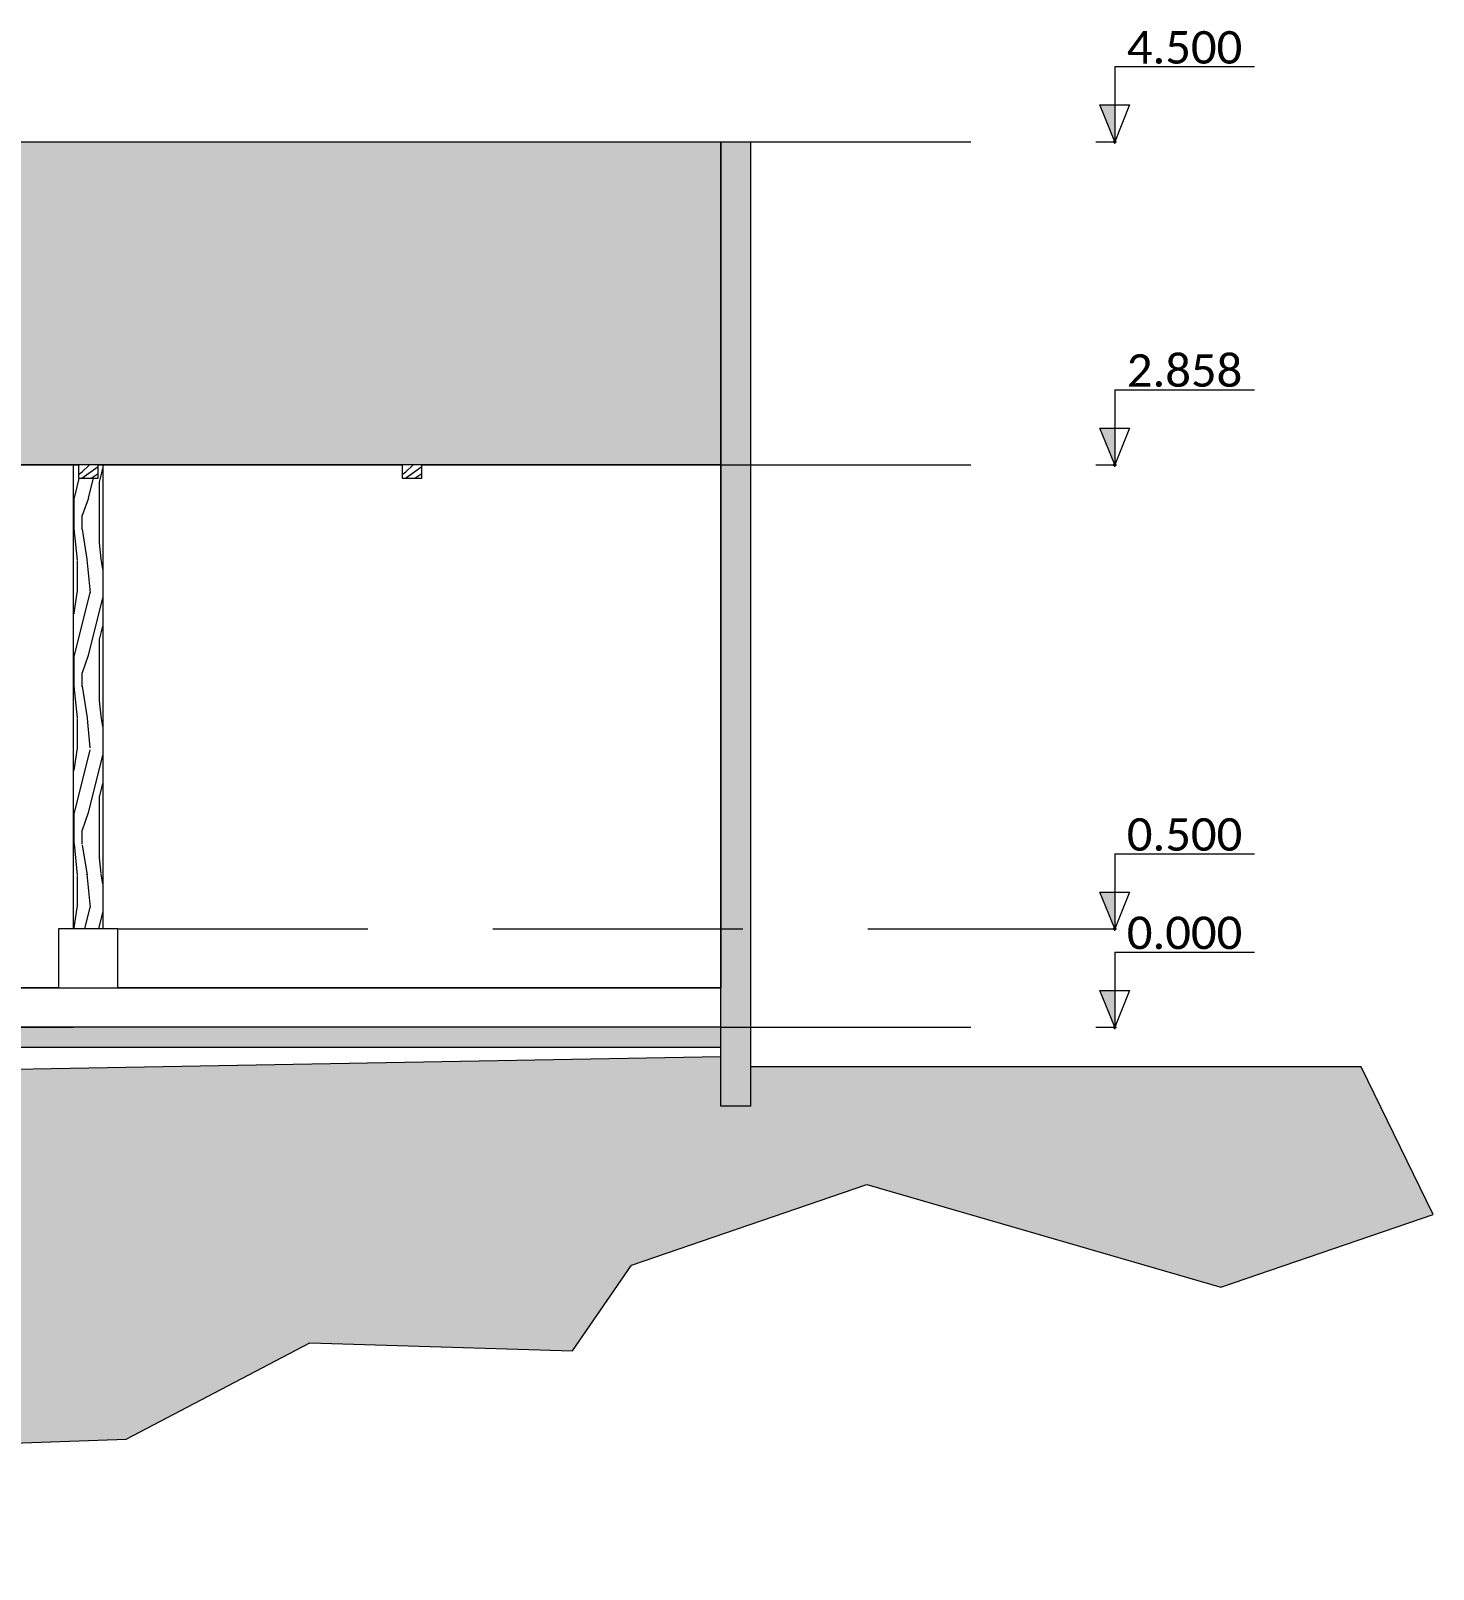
# Model space of a CAD drawing. Header units: metres. Extents: x -197 to 1099, y -24 to 14.
# Drawn here: x 619.02 to 626.14, y -2.75 to 5.06 of the extents above; entities that cross this region are included whole.
import ezdxf
from ezdxf.enums import TextEntityAlignment as Align

# ---------------------------------------------------------------- set-up
doc = ezdxf.new("R2010")
doc.units = ezdxf.units.M
doc.header["$LTSCALE"] = 0.001
doc.header["$PDMODE"] = 34
doc.header["$PDSIZE"] = 0.01
doc.linetypes.add('HIDDENX2', pattern=[19.05, 12.7, -6.35])
doc.layers.get('0').update_dxf_attribs({"lineweight": 13, "true_color": 0x000000})
for name, color, linetype, lineweight, true_color in [('Jach-Anotaciones-CalidaddeLínea  0.13', 7, 'Continuous', 13, 0x000000), ('Jach-Anotaciones-Hatch-Lum100%', 7, 'Continuous', 13, 0x000000), ('Jach-Anotaciones-Hatch-Lum50%', 9, 'Continuous', 13, 0x808080), ('Jach-Anotaciones-Hatch-Lum80%', 250, 'Continuous', 13, 0x333333), ('JACH-Anotaciones-Textos-Lum75% @ 0.075', 7, 'Continuous', 13, 0x404040), ('JACH-Arq-Lineas-Proyeccion Niveles cortes', 9, 'HIDDENX2', 13, 0x808080)]:
    doc.layers.add(name, color=color, linetype=linetype, lineweight=lineweight, true_color=true_color)
doc.styles.add('02a-Calibri-JACH(1.8mm)', font='calibri.ttf', dxfattribs={"height": 2.2})
pattern_1 = [(0, (169.421, 45.032), (0, 6.985), [5.08, -1.905]), (90, (169.421, 45.032), (-6.985, 4e-16), [5.08, -1.905])]

# ---------------------------------------------------------------- blocks, each defined once
blk = doc.blocks.new('*U511')
at = {"lineweight": 0, "ltscale": 100}
h = blk.add_hatch(dxfattribs=at)
h.set_pattern_fill('ANGLE', color=256)
h.set_pattern_definition(pattern_1)
h.paths.add_polyline_path([(0, 2.5), (0, 0), (1, 2.5)])
h = blk.add_hatch(color=256, dxfattribs=at)
h.dxf.hatch_style = 1
h.paths.add_polyline_path([(0, 2.5), (0, 0), (1, 2.5)])
for points in [[(0, 5.1), (-9.47, 5.1)], [(0, 5.1), (0, 1.25)]]:
    blk.add_lwpolyline(points, dxfattribs=at)
for points in [[(0, 0), (1, 2.5), (-1, 2.5)], [(0, 2.5), (0, 0), (1, 2.5)]]:
    blk.add_lwpolyline(points, close=True, dxfattribs=at)
blk.add_point((0, 0), dxfattribs=at)
at = {"lineweight": 0, "ltscale": 100, "style": '02a-Calibri-JACH(1.8mm)'}
blk.add_attdef('ALT', text='', height=2.2, dxfattribs=at).set_placement((-4.73, 6.4), align=Align.MIDDLE_CENTER)
blk = doc.blocks.new('*U512')
at = {"lineweight": 0, "ltscale": 100}
h = blk.add_hatch(dxfattribs=at)
h.set_pattern_fill('ANGLE', color=256)
h.set_pattern_definition(pattern_1)
h.paths.add_polyline_path([(0, 2.5), (0, 0), (1, 2.5)])
h = blk.add_hatch(color=256, dxfattribs=at)
h.dxf.hatch_style = 1
h.paths.add_polyline_path([(0, 2.5), (0, 0), (1, 2.5)])
for points in [[(0, 5.1), (-9.47, 5.1)], [(0, 5.1), (0, 1.25)]]:
    blk.add_lwpolyline(points, dxfattribs=at)
for points in [[(0, 0), (1, 2.5), (-1, 2.5)], [(0, 2.5), (0, 0), (1, 2.5)]]:
    blk.add_lwpolyline(points, close=True, dxfattribs=at)
blk.add_point((0, 0), dxfattribs=at)
at = {"lineweight": 0, "ltscale": 100, "style": '02a-Calibri-JACH(1.8mm)'}
blk.add_attdef('ALT', text='', height=2.2, dxfattribs=at).set_placement((-4.73, 6.4), align=Align.MIDDLE_CENTER)
blk = doc.blocks.new('*U513')
at = {"lineweight": 0, "ltscale": 100}
h = blk.add_hatch(dxfattribs=at)
h.set_pattern_fill('ANGLE', color=256)
h.set_pattern_definition(pattern_1)
h.paths.add_polyline_path([(0, 2.5), (0, 0), (1, 2.5)])
h = blk.add_hatch(color=256, dxfattribs=at)
h.dxf.hatch_style = 1
h.paths.add_polyline_path([(0, 2.5), (0, 0), (1, 2.5)])
for points in [[(0, 5.1), (-9.47, 5.1)], [(0, 5.1), (0, 1.25)]]:
    blk.add_lwpolyline(points, dxfattribs=at)
for points in [[(0, 0), (1, 2.5), (-1, 2.5)], [(0, 2.5), (0, 0), (1, 2.5)]]:
    blk.add_lwpolyline(points, close=True, dxfattribs=at)
blk.add_point((0, 0), dxfattribs=at)
at = {"lineweight": 0, "ltscale": 100, "style": '02a-Calibri-JACH(1.8mm)'}
blk.add_attdef('ALT', text='', height=2.2, dxfattribs=at).set_placement((-4.73, 6.4), align=Align.MIDDLE_CENTER)
blk = doc.blocks.new('*U506')
at = {"lineweight": 0, "ltscale": 100}
h = blk.add_hatch(dxfattribs=at)
h.set_pattern_fill('ANGLE', color=256)
h.set_pattern_definition(pattern_1)
h.paths.add_polyline_path([(0, 2.5), (0, 0), (1, 2.5)])
h = blk.add_hatch(color=256, dxfattribs=at)
h.dxf.hatch_style = 1
h.paths.add_polyline_path([(0, 2.5), (0, 0), (1, 2.5)])
for points in [[(0, 5.1), (-9.47, 5.1)], [(0, 5.1), (0, 1.25)]]:
    blk.add_lwpolyline(points, dxfattribs=at)
for points in [[(0, 0), (1, 2.5), (-1, 2.5)], [(0, 2.5), (0, 0), (1, 2.5)]]:
    blk.add_lwpolyline(points, close=True, dxfattribs=at)
blk.add_point((0, 0), dxfattribs=at)
at = {"lineweight": 0, "ltscale": 100, "style": '02a-Calibri-JACH(1.8mm)'}
blk.add_attdef('ALT', text='', height=2.2, dxfattribs=at).set_placement((-4.73, 6.4), align=Align.MIDDLE_CENTER)

msp = doc.modelspace()

# ---------------------------------------------------------------- hatches: boundary and pattern name
at = {"layer": 'Jach-Anotaciones-Hatch-Lum100%', "ltscale": 100}
h = msp.add_hatch(color=256, dxfattribs=at)
h.dxf.hatch_style = 1
h.paths.add_polyline_path([(622.52336, 4.5), (622.67333, 4.5), (622.67333, -0.4), (622.52336, -0.4)])
at = {"layer": 'Jach-Anotaciones-Hatch-Lum50%', "ltscale": 100}
h = msp.add_hatch(dxfattribs=at)
h.set_pattern_fill('218', color=256, scale=0.13, pattern_type=2)
h.set_pattern_definition([(0, (283.45113, 0.04875), (0.26, 0.13), [0.0325, -0.2275]), (0, (283.45113, 0.065), (0.26, 0.13), [0.0325, -0.0975]), (0, (283.58113, 0.08125), (0.26, 0.13), [0.0325, -0.2275]), (0, (283.38613, 0), (0.26, 0.13), [0.01625, -0.13, 0.01625, -0.0975]), (45, (283.40238, 0.0325), (0, 0.13), [0.02298097, -0.34471456]), (45, (283.38613, 0.08125), (0, 0.13), [0.016419, -0.35127653]), (45, (283.38613, 0.0975), (0, 0.13), [0.019695, -0.34800053]), (135, (283.54863, 0.0975), (1e-17, 0.13), [0.019695, -0.34800053]), (135, (283.54863, 0.08125), (1e-17, 0.13), [0.016419, -0.35127653]), (135, (283.53238, 0.0325), (1e-17, 0.13), [0.02298097, -0.34471456]), (26.56505, (283.41863, 0.0325), (-7e-12, 0.13), [0.036336105, -0.25435273]), (26.56505, (283.41863, 0.04875), (-7e-12, 0.13), [0.036336105, -0.25435273]), (26.56505, (283.35363, 0.065), (-7e-12, 0.13), [0.036336105, -0.25435273]), (26.56505, (283.35363, 0.08125), (-7e-12, 0.13), [0.036336105, -0.25435273]), (63.434949, (283.38613, 0), (7e-12, 0.13), [0.036336105, -0.54504157]), (63.434949, (283.40238, 0), (7e-12, 0.13), [0.036336105, -0.54504157]), (116.565051, (283.53238, 0), (-7e-12, 0.13), [0.036336105, -0.54504157]), (116.565051, (283.54863, 0), (-7e-12, 0.13), [0.036336105, -0.54504157]), (153.43495, (283.51613, 0.0325), (7e-12, 0.13), [0.036336105, -0.25435273]), (153.43495, (283.51613, 0.04875), (7e-12, 0.13), [0.036336105, -0.25435273]), (153.43495, (283.58113, 0.065), (7e-12, 0.13), [0.036336105, -0.25435273]), (153.43495, (283.58113, 0.08125), (7e-12, 0.13), [0.036336105, -0.25435273]), (82.8749837, (283.386128, 0), (6e-14, 0.13), [0.13101166, -1.96517535]), (97.1250163, (283.548628, 0), (-6e-14, 0.13), [0.13101166, -1.96517535])])
h.paths.add_polyline_path([(605.44577, 4.5), (622.52336, 4.5), (622.52336, 2.85783), (605.44577, 2.85783)])
h = msp.add_hatch(dxfattribs=at)
h.set_pattern_fill('WOOD_01', color=256, scale=0.65, angle=15, pattern_type=2)
h.set_pattern_definition([(15, (262.6135, 0.6092), (-0.1682324, 0.6278518), [0.13, -0.52]), (23.9726, (262.710648, 0.271812), (3.598878761, 1.637244577), [0.1250301, -12.3779689]), (20.7105, (262.694276, 0.3078), (5.482436252, 2.141934131), [0.1306487, -6.4017694]), (359.5779, (262.643806, 0.496156), (7.4110643642, -0.0329913203), [0.1955408, -19.358545]), (8.6599, (262.600846, 0.70671), (0.627851642, 0.168233715), [0.1177202, -5.7682794]), (0.0686, (262.715574, 0.353883), (2.679639248, 0.0450787525), [0.1009073, -9.9898058]), (3.6901, (262.39825, 0.65916), (0.62785191, 0.16823266), [0.2651493, -3.049213]), (20.7105, (262.72579, 0.215305), (5.482436252, 2.141934131), [0.0653244, -6.4670938]), (15, (262.64885, 0.4773), (-0.1682324, 0.6278518), [0.065, -0.585]), (15, (262.5031, 0.519), (-0.1682324, 0.6278518), [0.195, -0.455]), (26.3099, (262.60343, 0.64684), (2.343175057, 1.300779656), [0.066287, -3.2480754]), (17.7263, (262.60289, 0.397712), (12.3888042176, 3.9924969228), [0.1366547, -13.5288127]), (7.4054, (262.63933, 0.38729), (5.191045524, 0.7180111893), [0.0983625, -9.737921]), (15, (262.67187, 0.1403), (-0.1682324, 0.6278518), [0.13, -0.52]), (13.8309, (262.617493, 0.092077), (0.62785177293, 0.16823289234), [0.3185663, -31.538065]), (15, (262.4913, 0.56297), (-0.1682324, 0.6278518), [0.065, -0.585]), (15, (262.54064, 0.63), (-0.1682324, 0.6278518), [0.065, -0.585]), (15, (262.243, 0.6108), (-0.1682324, 0.6278518), [0.0975, -0.5525]), (5.5377, (262.40408, 0.68763), (0.62785177, 0.168232636), [0.1976897, -3.7561056]), (15, (262.20317, 0.6338), (-0.1682324, 0.6278518), [0.13, -0.52]), (15, (262.2855, 0.0502), (-0.1682324, 0.6278518), [0.0715, -0.5785]), (15, (262.5973, 0.1674), (-0.1682324, 0.6278518), [0.065, -0.585]), (15, (262.27205, 0.10046), (-0.1682324, 0.6278518), [0.1365, -0.5135]), (20.4403, (262.582164, 0.223926), (6.1102861815, 2.3101722548), [0.1371175, -13.5746468]), (15, (262.575, 0.27584), (-0.1682324, 0.6278518), [0.1235, -0.5265]), (15, (262.24514, 0.2009), (-0.1682324, 0.6278518), [0.0715, -0.5785]), (13.8309, (262.293561, 0.321557), (0.62785177293, 0.16823289234), [0.3185663, -31.538065]), (15, (262.3349, 0.3932), (-0.1682324, 0.6278518), [0.065, -0.585]), (15, (262.2671, 0.3952), (-0.1682324, 0.6278518), [0.065, -0.585]), (15, (262.51824, 0.4625), (-0.1682324, 0.6278518), [0.13, -0.52]), (15, (262.3893, 0.4414), (-0.1682324, 0.6278518), [0.065, -0.585]), (15, (262.24354, 0.4831), (-0.1682324, 0.6278518), [0.13, -0.52]), (34.6538, (262.48372, 0.26484), (6.2334412117, 4.361959957), [0.0966296, -9.5663139]), (26.3099, (262.32988, 0.41204), (2.343175057, 1.300779656), [0.066287, -3.2480754]), (26.3099, (262.58943, 0.44794), (2.343175057, 1.300779656), [0.066287, -3.2480754]), (20.7105, (262.33715, 0.636054), (5.482436252, 2.141934131), [0.0653244, -6.4670938]), (4.6952, (262.13074, 0.62785), (3.935342195, 0.381545815), [0.072672, -7.1945478]), (3.6901, (262.35458, 0.06873), (0.62785191, 0.16823266), [0.066287, -3.2480753]), (105, (262.4207, 0.073), (-0.6278518, -0.1682324), [0, -0.65]), (1.6076, (262.194666, 0.389268), (11.3464049135, 0.3485624666), [0.1403155, -13.8912501]), (26.3099, (262.5541, 0.57979), (2.343175057, 1.300779656), [0.066287, -3.2480754]), (25.3048, (262.66009, 0.18424), (2.9710270885, 1.469011164), [0.072672, -7.1945478]), (3.6901, (262.39771, 0.41003), (0.62785191, 0.16823266), [0.066287, -3.2480753]), (3.6901, (262.45209, 0.45824), (0.62785191, 0.16823266), [0.066287, -3.2480753]), (356.5651, (262.21149, 0.32648), (0.62785146, 0.16823308), [0.0822192, -1.9732609]), (0.9638, (262.22335, 0.55846), (0.62785133, 0.168233094), [0.2680021, -2.4120161]), (358.3008, (262.33715, 0.636054), (4.731426187, -0.078072991), [0.2035858, -6.5826117]), (15, (262.32874, 0.66745), (-0.1682324, 0.6278518), [0.078, -0.572]), (0.9638, (262.4039, 0.13579), (0.62785133, 0.168233094), [0.2680021, -2.4120161]), (0.9638, (262.32934, 0.16291), (0.62785133, 0.168233094), [0.2680021, -2.4120161]), (0.9638, (262.3142, 0.21942), (0.62785133, 0.168233094), [0.2680021, -2.4120161]), (4.6952, (262.171114, 0.47717), (3.935342195, 0.381545815), [0.072672, -7.1945478]), (0.9638, (262.36911, 0.51676), (0.62785133, 0.168233094), [0.1340007, -2.5460175]), (4.6952, (262.22495, 0.276255), (3.935342195, 0.381545815), [0.072672, -7.1945478]), (12.6141, (262.563207, 0.319786), (0.6278515468, 0.1682331402), [0.1561352, -15.4573998]), (4.6952, (262.46386, 0.414294), (3.935342195, 0.381545815), [0.072672, -7.1945478]), (27.5288, (262.53629, 0.42024), (2.343175187, 1.300780948), [0.0599267, -5.9327768]), (4.5626, (262.23336, 0.244862), (7.24283175154, 0.594861747), [0.2511561, -24.8644207]), (6.8699, (262.48372, 0.26484), (0.62785149, 0.168232137), [0.0919236, -4.5042699]), (19.7636, (262.297377, 0.282203), (6.7381386856, 2.478402583), [0.1565408, -7.6704953]), (15, (262.4447, 0.33514), (-0.1682324, 0.6278518), [0.2015, -0.4485]), (359.7449, (262.149244, 0.55879), (2.6796390645, 0.045078736), [0.0741117, -7.3370284]), (5.5377, (262.42073, 0.073), (0.62785177, 0.168232636), [0.1976897, -3.7561056]), (355.0169, (262.25355, 0.16952), (2.051787552, -0.123154245), [0.0760805, -7.5319738]), (15, (262.66285, 0.6762), (-0.1682324, 0.6278518), [0.0325, -0.6175]), (15, (262.7369, 0.39997), (-0.1682324, 0.6278518), [0.065, -0.585]), (26.3099, (262.79744, 0.17394), (2.343175057, 1.300779656), [0.066287, -3.2480754]), (15, (262.7869, 0.2384), (-0.1682324, 0.6278518), [0.117, -0.533]), (358.3008, (262.69145, 0.569486), (4.731426187, -0.078072991), [0.067862, -6.7183356]), (3.0207, (262.733057, 0.43932), (12.6022978979, 0.6843187953), [0.1196046, -21.8079186]), (105, (262.79744, 0.17394), (-0.6278518, -0.1682324), [0, -0.65]), (15, (262.85686, 0.2033), (-0.1682324, 0.6278518), [0.0585, -0.5915]), (15, (262.8249, 0.3226), (-0.1682324, 0.6278518), [0.0585, -0.5915]), (15, (262.8165, 0.354), (-0.1682324, 0.6278518), [0.0585, -0.5915]), (351.0376, (262.75928, 0.567474), (4.899657419, -0.705920321), [0.0640179, -6.3377353]), (3.5163, (262.739094, 0.642816), (3.30751745982, 0.21321249428), [0.0596947, -42.3900912]), (356.5651, (262.79966, 0.41679), (0.62785146, 0.16823308), [0.0616642, -1.9938152]), (2.4712, (262.717224, 0.72444), (3.307491449, 0.213310413), [0.0599268, -5.9327769])])
h.paths.add_polyline_path([(622.52336, -0.1), (622.52336, 0), (607.86937, 0), (607.86937, -0.41209), (607.96937, -0.40999), (607.96937, -0.1)])
at = {"layer": 'Jach-Anotaciones-Hatch-Lum80%', "ltscale": 100}
h = msp.add_hatch(dxfattribs=at)
h.set_pattern_fill('EARTH', color=256, scale=0.03, angle=45, double=1)
h.set_pattern_definition([(45, (283.33738, 0), (0, 0.26940768), [0.1905, -0.1905]), (45, (283.28686, 0.05051), (0, 0.26940768), [0.1905, -0.1905]), (45, (283.23635, 0.10103), (0, 0.26940768), [0.1905, -0.1905]), (135, (283.23635, 0.1347), (-0.26940768, 0), [0.1905, -0.1905]), (135, (283.28686, 0.18522), (-0.26940768, 0), [0.1905, -0.1905]), (135, (283.33738, 0.23573), (-0.26940768, 0), [0.1905, -0.1905])])
h.paths.add_polyline_path([(625.77571, -0.20093), (622.67333, -0.20093), (622.67333, -0.4), (622.52336, -0.4), (622.52336, -0.15), (608.44578, -0.4), (601.29433, -0.55), (601.29433, -0.6), (601.14437, -0.6), (600.207, -0.84931), (599.22561, -0.87644), (598.8784, -0.82063), (598.96012, -1.46036), (599.35508, -1.58287), (599.96115, -1.63731), (600.53998, -1.51481), (601.01537, -1.78928), (601.69083, -1.78023), (602.13347, -1.82787), (602.95064, -2.01162), (603.4818, -1.79384), (604.12873, -1.71217), (605.58933, -1.80791), (606.6857, -2.46805), (607.96593, -2.75389), (608.93973, -2.44764), (609.72966, -2.15499), (610.65579, -1.90319), (612.49212, -1.31081), (613.34334, -1.68512), (615.4067, -1.92332), (616.28516, -1.82124), (617.00019, -1.67832), (618.54185, -2.12668), (619.50202, -2.09265), (620.43496, -1.60265), (621.76967, -1.64348), (622.06931, -1.20792), (623.26517, -0.79865), (625.06281, -1.32128), (626.1414, -0.95108)])

# ---------------------------------------------------------------- linework, layer by layer
at = {"layer": 'Jach-Anotaciones-CalidaddeLínea  0.13', "ltscale": 100}
for points in [[(605.44577, 4.5), (622.52336, 4.5), (622.52336, 2.85783), (605.44577, 2.85783)], [(622.52336, 4.5), (622.67333, 4.5), (622.67333, -0.4), (622.52336, -0.4)], [(605.44577, 2.85783), (622.52336, 2.85783), (622.52336, 0.2), (605.44577, 0.2)], [(622.52336, -0.1), (622.52336, 0), (607.86937, 0), (607.86937, -0.41209), (607.96937, -0.40999), (607.96937, -0.1)]]:
    msp.add_lwpolyline(points, close=True, dxfattribs=at)
for points in [[(605.44577, 0.2), (622.52336, 0.2)], [(605.44577, 0), (619.23437, 0)], [(610.65579, -1.90319), (612.49212, -1.31081), (613.34334, -1.68512), (615.4067, -1.92332), (616.28516, -1.82124), (617.00019, -1.67832), (618.54185, -2.12668), (619.50202, -2.09265), (620.43496, -1.60265), (621.76967, -1.64348), (622.06931, -1.20792), (623.26517, -0.79865), (625.06281, -1.32128), (626.1414, -0.95108), (625.77571, -0.20093), (622.67333, -0.20093), (622.67333, -0.4), (622.52336, -0.4), (622.52336, -0.15), (608.54578, -0.4)]]:
    msp.add_lwpolyline(points, dxfattribs=at)
at = {"layer": 'JACH-Arq-Lineas-Proyeccion Niveles cortes', "ltscale": 100}
for points in [[(622.52336, 4.5), (624.52336, 4.5)], [(622.52336, 2.85783), (624.52336, 2.85783)], [(622.52336, 0), (624.52336, 0)]]:
    msp.add_lwpolyline(points, dxfattribs=at)

# ---------------------------------------------------------------- block references
at = {"layer": 'JACH-Anotaciones-Textos-Lum75% @ 0.075', "ltscale": 100}
ref = msp.add_blockref('*U513', (624.52336, 4.5), dxfattribs=dict(at, xscale=-0.075, yscale=0.075, zscale=0.075))
ref.add_attrib('ALT', '4.500', dxfattribs={"layer": '0', "lineweight": 0, "ltscale": 100, "height": 0.165, "style": '02a-Calibri-JACH(1.8mm)'}).set_placement((624.87832, 4.98006), align=Align.MIDDLE_CENTER)
ref = msp.add_blockref('*U512', (624.52336, 2.85783), dxfattribs=dict(at, xscale=-0.075, yscale=0.075, zscale=0.075))
ref.add_attrib('ALT', '2.858', dxfattribs={"layer": '0', "lineweight": 0, "ltscale": 100, "height": 0.165, "style": '02a-Calibri-JACH(1.8mm)'}).set_placement((624.87832, 3.33789), align=Align.MIDDLE_CENTER)
ref = msp.add_blockref('*U506', (624.52336, 0.50002), dxfattribs=dict(at, xscale=-0.075, yscale=0.075, zscale=0.075))
ref.add_attrib('ALT', '0.500', dxfattribs={"layer": '0', "lineweight": 0, "ltscale": 100, "height": 0.165, "style": '02a-Calibri-JACH(1.8mm)'}).set_placement((624.87832, 0.98008), align=Align.MIDDLE_CENTER)
ref = msp.add_blockref('*U511', (624.52336, 0), dxfattribs=dict(at, xscale=-0.075, yscale=0.075, zscale=0.075))
ref.add_attrib('ALT', '0.000', dxfattribs={"layer": '0', "lineweight": 0, "ltscale": 100, "height": 0.165, "style": '02a-Calibri-JACH(1.8mm)'}).set_placement((624.87832, 0.48006), align=Align.MIDDLE_CENTER)

# ---------------------------------------------------------------- next in the draw order: wipeouts: each hides what was drawn before it
at = {"ltscale": 100}
for points in [[(619.23437, 2.85783), (619.38437, 2.85783), (619.38437, 0.50002), (619.23437, 0.50002)], [(620.90387, 2.79057), (621.00387, 2.79057), (621.00387, 2.85783), (620.90387, 2.85783)]]:
    msp.add_wipeout(points, dxfattribs=at).dxf.layer = 'Jach-Anotaciones-CalidaddeLínea  0.13'

# ---------------------------------------------------------------- next in the draw order: hatches: boundary and pattern name
at = {"layer": 'Jach-Anotaciones-Hatch-Lum50%', "ltscale": 100}
h = msp.add_hatch(dxfattribs=at)
h.set_pattern_fill('WOOD_01', color=256, scale=0.6, angle=45, pattern_type=2)
h.set_pattern_definition([(45, (296.5422, 0.6879), (-0.4242641, 0.4242641), [0.12, -0.48]), (53.9726, (296.775522, 0.463012), (2.1213213634, 2.969847486), [0.1154124, -11.4258174]), (50.7105, (296.745824, 0.484225), (3.394118772, 4.242634612), [0.1205988, -5.9093256]), (29.5779, (296.618545, 0.611504), (5.9396913864, 3.3941177175), [0.1804992, -17.8694262]), (38.6599, (296.48702, 0.76), (0.424263336, 0.42426507), [0.1086648, -5.3245656]), (30.0686, (296.74158, 0.530894), (2.121319648, 1.2727928944), [0.0931452, -9.2213592]), (33.6901, (296.34702, 0.62847), (0.424264035, 0.42426435), [0.2447532, -2.8146582]), (50.7105, (296.813706, 0.42483), (3.394118772, 4.242634612), [0.0602994, -5.969625]), (45, (296.6313, 0.5988), (-0.4242641, 0.4242641), [0.06, -0.54]), (45, (296.4955, 0.56484), (-0.4242641, 0.4242641), [0.18, -0.42]), (56.3099, (296.51672, 0.71333), (1.272793197, 2.12131916), [0.061188, -2.9982234]), (47.7263, (296.631273, 0.513924), (8.0610191202, 8.9095438786), [0.1261428, -12.4881348]), (37.4054, (296.665214, 0.52241), (3.8183738783, 2.9698511006), [0.0907962, -8.9888502]), (45, (296.8052, 0.34), (-0.4242641, 0.4242641), [0.12, -0.48]), (43.8309, (296.784008, 0.276336), (0.4242638206, 0.4242644723), [0.2940612, -29.11206]), (45, (296.4658, 0.59453), (-0.4242641, 0.4242641), [0.06, -0.54]), (45, (296.4743, 0.6709), (-0.4242641, 0.4242641), [0.06, -0.54]), (45, (296.2452, 0.51817), (-0.4242641, 0.4242641), [0.09, -0.51]), (35.5377, (296.33853, 0.65393), (0.424263937, 0.424264266), [0.1824828, -3.4671744]), (45, (296.20277, 0.51817), (-0.4242641, 0.4242641), [0.12, -0.48]), (45, (296.53793, 0.08966), (-0.4242641, 0.4242641), [0.066, -0.534]), (45, (296.7331, 0.32725), (-0.4242641, 0.4242641), [0.06, -0.54]), (45, (296.504, 0.1236), (-0.4242641, 0.4242641), [0.126, -0.474]), (50.4403, (296.694912, 0.36543), (3.8183787048, 4.666902416), [0.12657, -12.5304432]), (45, (296.6652, 0.4036), (-0.4242641, 0.4242641), [0.114, -0.486]), (45, (296.4361, 0.1915), (-0.4242641, 0.4242641), [0.066, -0.534]), (43.8309, (296.419141, 0.310277), (0.4242638206, 0.4242644723), [0.2940612, -29.11206]), (45, (296.41914, 0.38664), (-0.4242641, 0.4242641), [0.06, -0.54]), (45, (296.364, 0.35695), (-0.4242641, 0.4242641), [0.06, -0.54]), (45, (296.5337, 0.52665), (-0.4242641, 0.4242641), [0.12, -0.48]), (45, (296.44035, 0.4503), (-0.4242641, 0.4242641), [0.06, -0.54]), (45, (296.3046, 0.41634), (-0.4242641, 0.4242641), [0.12, -0.48]), (64.6538, (296.59733, 0.352703), (2.9698508897, 6.363958836), [0.0891966, -8.8304436]), (56.3099, (296.40641, 0.39937), (1.272793197, 2.12131916), [0.061188, -2.9982234]), (56.3099, (296.59733, 0.54786), (1.272793197, 2.12131916), [0.061188, -2.9982234]), (50.7105, (296.30883, 0.581806), (3.394118772, 4.242634612), [0.0602994, -5.969625]), (34.6952, (296.14761, 0.47998), (2.969846221, 2.121322584), [0.0670818, -6.641121]), (33.6901, (296.5846, 0.13633), (0.424264035, 0.42426435), [0.061188, -2.9982234]), (135, (296.6355, 0.17027), (-0.4242641, -0.4242641), [0, -0.6]), (31.6076, (296.308832, 0.318762), (8.9095326123, 5.5154459148), [0.129522, -12.8226924]), (56.3099, (296.50824, 0.63696), (1.272793197, 2.12131916), [0.061188, -2.9982234]), (55.3048, (296.77552, 0.369674), (1.697057863, 2.545582644), [0.0670818, -6.641121]), (33.6901, (296.46157, 0.42907), (0.424264035, 0.42426435), [0.061188, -2.9982234]), (33.6901, (296.48278, 0.49271), (0.424264035, 0.42426435), [0.061188, -2.9982234]), (26.5651, (296.35126, 0.27634), (0.42426348, 0.42426448), [0.0758946, -1.8214716]), (30.9638, (296.25368, 0.46725), (0.424263374, 0.42426443), [0.2473866, -2.2264764]), (28.3008, (296.30883, 0.581806), (3.818373941, 2.121322985), [0.1879254, -6.076257]), (45, (296.2876, 0.603), (-0.4242641, 0.4242641), [0.072, -0.528]), (30.9638, (296.59309, 0.2127), (0.424263374, 0.42426443), [0.2473866, -2.2264764]), (30.9638, (296.52096, 0.19997), (0.424263374, 0.42426443), [0.2473866, -2.2264764]), (30.9638, (296.48278, 0.23815), (0.424263374, 0.42426443), [0.2473866, -2.2264764]), (34.6952, (296.249435, 0.37816), (2.969846221, 2.121322584), [0.0670818, -6.641121]), (30.9638, (296.38944, 0.5012), (0.424263374, 0.42426443), [0.123693, -2.35017]), (34.6952, (296.3852, 0.242395), (2.969846221, 2.121322584), [0.0670818, -6.641121]), (42.6141, (296.635515, 0.433313), (0.4242635254, 0.424264566), [0.1441248, -14.268369]), (34.6952, (296.51248, 0.46301), (2.969846221, 2.121322584), [0.0670818, -6.641121]), (57.5288, (296.56763, 0.501196), (1.272792705, 2.121320251), [0.055317, -5.4764094]), (34.5626, (296.406413, 0.221181), (5.5154265403, 3.8183827019), [0.2318364, -22.951773]), (36.8699, (296.59733, 0.3527), (0.424263943, 0.424263737), [0.0848526, -4.1577876]), (49.7636, (296.440354, 0.28058), (4.2426442934, 5.0911651756), [0.1444992, -7.0804572]), (45, (296.5337, 0.3909), (-0.4242641, 0.4242641), [0.186, -0.414]), (29.7449, (296.19428, 0.433313), (2.121319509, 1.272792796), [0.0684108, -6.7726416]), (35.5377, (296.63552, 0.17027), (0.424263937, 0.424264266), [0.1824828, -3.4671744]), (25.0169, (296.457324, 0.17027), (1.6970559375, 0.848528373), [0.0702282, -6.9525912]), (45, (296.55066, 0.76424), (-0.4242641, 0.4242641), [0.03, -0.57]), (45, (296.73734, 0.57756), (-0.4242641, 0.4242641), [0.06, -0.54]), (56.3099, (296.89007, 0.42483), (1.272793197, 2.12131916), [0.061188, -2.9982234]), (45, (296.8519, 0.4715), (-0.4242641, 0.4242641), [0.108, -0.492]), (28.3008, (296.62279, 0.692114), (3.818373941, 2.121322985), [0.0626418, -6.2015406]), (33.0207, (296.716125, 0.607262), (9.7585391335, 6.3634951477), [0.1104042, -20.1303864]), (135, (296.8901, 0.4248), (-0.4242641, -0.4242641), [0, -0.6]), (45, (296.924, 0.47574), (-0.4242641, 0.4242641), [0.054, -0.546]), (45, (296.8434, 0.55635), (-0.4242641, 0.4242641), [0.054, -0.546]), (45, (296.8222, 0.57756), (-0.4242641, 0.4242641), [0.054, -0.546]), (21.0376, (296.67794, 0.72181), (4.242635036, 1.69706195), [0.0590934, -5.8502172]), (33.5163, (296.62703, 0.772725), (2.54565036602, 1.6969903074), [0.0551028, -39.129315]), (26.5651, (296.77977, 0.61999), (0.42426348, 0.42426448), [0.0569208, -1.8404448]), (32.4712, (296.571876, 0.82788), (2.54558438, 1.697056579), [0.055317, -5.4764094])])
h.paths.add_polyline_path([(620.90387, 2.79057), (621.00387, 2.79057), (621.00387, 2.85783), (620.90387, 2.85783)])

# ---------------------------------------------------------------- next in the draw order: linework, layer by layer
at = {"layer": 'Jach-Anotaciones-CalidaddeLínea  0.13', "ltscale": 100}
for points in [[(619.23437, 2.85783), (619.38437, 2.85783), (619.38437, 0.50002), (619.23437, 0.50002)], [(620.90387, 2.79057), (621.00387, 2.79057), (621.00387, 2.85783), (620.90387, 2.85783)]]:
    msp.add_lwpolyline(points, close=True, dxfattribs=at)

# ---------------------------------------------------------------- next in the draw order: wipeouts: each hides what was drawn before it
at = {"ltscale": 100}
msp.add_wipeout([(619.15937, 0.2), (619.45937, 0.2), (619.45937, 0.50002), (619.15937, 0.50002)], dxfattribs=at).dxf.layer = 'Jach-Anotaciones-CalidaddeLínea  0.13'

# ---------------------------------------------------------------- next in the draw order: hatches: boundary and pattern name
at = {"layer": 'Jach-Anotaciones-Hatch-Lum50%', "ltscale": 100}
h = msp.add_hatch(dxfattribs=at)
h.set_pattern_fill('WOOD_01', color=256, scale=0.8, angle=90, pattern_type=2)
h.set_pattern_definition([(90, (420.4688, 0.768), (-0.8, 5e-17), [0.16, -0.64]), (98.9726, (420.900795, 0.776), (-0.7999981005, 4.8000000235), [0.1538832, -15.2344232]), (95.7105, (420.852795, 0.768), (-0.799988406, 7.20000014), [0.1607984, -7.8791008]), (74.5779, (420.612795, 0.768), (2.399989871, 8.7999996156), [0.2406656, -23.8259016]), (83.6599, (420.348795, 0.784), (-1.634e-06, 0.800000253), [0.1448864, -7.0994208]), (75.0686, (420.804795, 0.808), (0.799998696, 3.199999993), [0.1241936, -12.2951456]), (78.6901, (420.3408, 0.528), (-3e-07, 0.80000023), [0.3263376, -3.7528776]), (95.7105, (420.972795, 0.776), (-0.799988406, 7.20000014), [0.0803992, -7.9595]), (90, (420.6368, 0.768), (-0.8, 5e-17), [0.08, -0.72]), (90, (420.5408, 0.608), (-0.8, 5e-17), [0.24, -0.56]), (101.3099, (420.4208, 0.768), (-0.79999795, 3.19999982), [0.081584, -3.9976312]), (92.7263, (420.716795, 0.688), (-0.799996814, 16.000000236), [0.1681904, -16.6508464]), (82.4054, (420.740795, 0.728), (0.799994947, 6.399999886), [0.1210616, -11.9851336]), (90, (421.0448, 0.688), (-0.8, 5e-17), [0.16, -0.64]), (88.8309, (421.084795, 0.608), (-6.144e-07, 0.8000001466), [0.3920816, -38.81608]), (90, (420.4848, 0.608), (-0.8, 5e-17), [0.08, -0.72]), (90, (420.4208, 0.688), (-0.8, 5e-17), [0.08, -0.72]), (90, (420.3488, 0.328), (-0.8, 5e-17), [0.12, -0.68]), (80.5377, (420.3088, 0.544), (-3.1e-07, 0.80000006), [0.2433104, -4.6228992]), (90, (420.3088, 0.288), (-0.8, 5e-17), [0.16, -0.64]), (90, (421.0288, 0.2), (-0.8, 5e-17), [0.088, -0.712]), (90, (420.9888, 0.608), (-0.8, 5e-17), [0.08, -0.72]), (90, (420.9648, 0.2), (-0.8, 5e-17), [0.168, -0.632]), (95.4403, (420.916795, 0.608), (-0.799995827, 7.999999761), [0.16876, -16.7072576]), (90, (420.8528, 0.616), (-0.8, 5e-17), [0.152, -0.648]), (90, (420.8368, 0.2), (-0.8, 5e-17), [0.088, -0.712]), (88.8309, (420.708795, 0.296), (-6.144e-07, 0.8000001466), [0.3920816, -38.81608]), (90, (420.6368, 0.368), (-0.8, 5e-17), [0.08, -0.72]), (90, (420.6128, 0.288), (-0.8, 5e-17), [0.08, -0.72]), (90, (420.6128, 0.608), (-0.8, 5e-17), [0.16, -0.64]), (90, (420.5968, 0.448), (-0.8, 5e-17), [0.08, -0.72]), (90, (420.5008, 0.288), (-0.8, 5e-17), [0.16, -0.64]), (109.6538, (420.836795, 0.504), (-3.19999566, 8.800000202), [0.1189288, -11.7739248]), (101.3099, (420.6128, 0.368), (-0.79999795, 3.19999982), [0.081584, -3.9976312]), (101.3099, (420.6528, 0.688), (-0.79999795, 3.19999982), [0.081584, -3.9976312]), (95.7105, (420.348795, 0.448), (-0.799988406, 7.20000014), [0.0803992, -7.9595]), (79.6952, (420.292795, 0.2), (0.799995757, 4.799999982), [0.0894424, -8.854828]), (78.6901, (421.0288, 0.288), (-3e-07, 0.80000023), [0.081584, -3.9976312]), (180, (421.0448, 0.368), (-1e-16, -0.8), [0, -0.8]), (76.6076, (420.596795, 0.2), (3.1999756264, 13.60000018), [0.172696, -17.0969232]), (101.3099, (420.4848, 0.688), (-0.79999795, 3.19999982), [0.081584, -3.9976312]), (100.3048, (420.988795, 0.688), (-0.799996835, 3.99999983), [0.0894424, -8.854828]), (78.6901, (420.6368, 0.448), (-3e-07, 0.80000023), [0.081584, -3.9976312]), (78.6901, (420.5968, 0.528), (-3e-07, 0.80000023), [0.081584, -3.9976312]), (71.5651, (420.6768, 0.2), (-9.3e-07, 0.79999983), [0.1011928, -2.4286288]), (75.9638, (420.4048, 0.288), (-1e-06, 0.79999968), [0.3298488, -2.9686352]), (73.3008, (420.348795, 0.448), (1.599994986, 5.599999966), [0.2505672, -8.101676]), (90, (420.3088, 0.448), (-0.8, 5e-17), [0.096, -0.704]), (75.9638, (420.9648, 0.368), (-1e-06, 0.79999968), [0.3298488, -2.9686352]), (75.9638, (420.9088, 0.288), (-1e-06, 0.79999968), [0.3298488, -2.9686352]), (75.9638, (420.8368, 0.288), (-1e-06, 0.79999968), [0.3298488, -2.9686352]), (79.6952, (420.484795, 0.2), (0.799995757, 4.799999982), [0.0894424, -8.854828]), (75.9638, (420.5008, 0.448), (-1e-06, 0.79999968), [0.164924, -3.13356]), (79.6952, (420.740795, 0.2), (0.799995757, 4.799999982), [0.0894424, -8.854828]), (87.6141, (420.796795, 0.616), (-9.81e-07, 0.799999957), [0.1921664, -19.024492]), (79.6952, (420.652795, 0.528), (0.799995757, 4.799999982), [0.0894424, -8.854828]), (102.5288, (420.668795, 0.616), (-0.799999443, 3.200000383), [0.073756, -7.3018792]), (79.5626, (420.780795, 0.2), (1.5999882748, 8.799999746), [0.3091152, -30.602364]), (81.8699, (420.8368, 0.504), (1.93e-07, 0.79999957), [0.1131368, -5.5437168]), (94.7636, (420.756795, 0.288), (-0.79999316, 8.79999996), [0.1926656, -9.4406096]), (90, (420.7408, 0.48), (-0.8, 5e-17), [0.248, -0.552]), (74.7449, (420.380795, 0.2), (0.799998657, 3.19999977), [0.0912144, -9.0301888]), (80.5377, (421.0448, 0.368), (-3.1e-07, 0.80000006), [0.2433104, -4.6228992]), (70.0169, (420.876795, 0.2), (0.79999946, 2.399999904), [0.0936376, -9.2701216]), (90, (420.4048, 0.848), (-0.8, 5e-17), [0.04, -0.76]), (90, (420.7568, 0.848), (-0.8, 5e-17), [0.08, -0.72]), (101.3099, (421.0448, 0.848), (-0.79999795, 3.19999982), [0.081584, -3.9976312]), (90, (420.9648, 0.856), (-0.8, 5e-17), [0.144, -0.656]), (73.3008, (420.540795, 0.848), (1.599994986, 5.599999966), [0.0835224, -8.2687208]), (78.0207, (420.708795, 0.856), (3.2008781664, 15.199999689), [0.1472056, -26.8405152]), (180, (421.0448, 0.848), (-1e-16, -0.8), [0, -0.8]), (90, (421.0288, 0.928), (-0.8, 5e-17), [0.072, -0.728]), (90, (420.8768, 0.928), (-0.8, 5e-17), [0.072, -0.728]), (90, (420.8368, 0.928), (-0.8, 5e-17), [0.072, -0.728]), (66.0376, (420.564795, 0.928), (2.39998932, 5.600000022), [0.0787912, -7.8002896]), (78.5163, (420.468795, 0.928), (0.8001243765, 3.9999999871), [0.0734704, -52.17242]), (71.5651, (420.7568, 0.928), (-9.3e-07, 0.79999983), [0.0758944, -2.4539264]), (77.4712, (420.364795, 0.928), (0.799999682, 4.000000256), [0.073756, -7.3018792])])
h.paths.add_polyline_path([(619.23437, 2.85783), (619.38437, 2.85783), (619.38437, 0.50002), (619.23437, 0.50002)])

# ---------------------------------------------------------------- next in the draw order: linework, layer by layer
at = {"layer": 'Jach-Anotaciones-CalidaddeLínea  0.13', "ltscale": 100}
msp.add_lwpolyline([(619.15937, 0.2), (619.45937, 0.2), (619.45937, 0.50002), (619.15937, 0.50002)], close=True, dxfattribs=at)
at = {"layer": 'JACH-Arq-Lineas-Proyeccion Niveles cortes', "ltscale": 100}
msp.add_lwpolyline([(619.45937, 0.50002), (624.52336, 0.50002)], dxfattribs=at)

# ---------------------------------------------------------------- next in the draw order: wipeouts: each hides what was drawn before it
at = {"ltscale": 100}
msp.add_wipeout([(619.25937, 2.79057), (619.35937, 2.79057), (619.35937, 2.85783), (619.25937, 2.85783)], dxfattribs=at).dxf.layer = 'Jach-Anotaciones-CalidaddeLínea  0.13'

# ---------------------------------------------------------------- next in the draw order: hatches: boundary and pattern name
at = {"layer": 'Jach-Anotaciones-Hatch-Lum50%', "ltscale": 100}
h = msp.add_hatch(dxfattribs=at)
h.set_pattern_fill('WOOD_01', color=256, scale=0.6, angle=45, pattern_type=2)
h.set_pattern_definition([(45, (294.8977, 0.6879), (-0.4242641, 0.4242641), [0.12, -0.48]), (53.9726, (295.131025, 0.463012), (2.1213213634, 2.969847486), [0.1154124, -11.4258174]), (50.7105, (295.101326, 0.484225), (3.394118772, 4.242634612), [0.1205988, -5.9093256]), (29.5779, (294.974047, 0.611504), (5.9396913864, 3.3941177175), [0.1804992, -17.8694262]), (38.6599, (294.842525, 0.76), (0.424263336, 0.42426507), [0.1086648, -5.3245656]), (30.0686, (295.097084, 0.530894), (2.121319648, 1.2727928944), [0.0931452, -9.2213592]), (33.6901, (294.70252, 0.62847), (0.424264035, 0.42426435), [0.2447532, -2.8146582]), (50.7105, (295.16921, 0.42483), (3.394118772, 4.242634612), [0.0602994, -5.969625]), (45, (294.9868, 0.5988), (-0.4242641, 0.4242641), [0.06, -0.54]), (45, (294.851, 0.56484), (-0.4242641, 0.4242641), [0.18, -0.42]), (56.3099, (294.87222, 0.71333), (1.272793197, 2.12131916), [0.061188, -2.9982234]), (47.7263, (294.986775, 0.513924), (8.0610191202, 8.9095438786), [0.1261428, -12.4881348]), (37.4054, (295.020716, 0.52241), (3.8183738783, 2.9698511006), [0.0907962, -8.9888502]), (45, (295.1607, 0.34), (-0.4242641, 0.4242641), [0.12, -0.48]), (43.8309, (295.13951, 0.276336), (0.4242638206, 0.4242644723), [0.2940612, -29.11206]), (45, (294.8213, 0.59453), (-0.4242641, 0.4242641), [0.06, -0.54]), (45, (294.8298, 0.6709), (-0.4242641, 0.4242641), [0.06, -0.54]), (45, (294.6007, 0.51817), (-0.4242641, 0.4242641), [0.09, -0.51]), (35.5377, (294.69403, 0.65393), (0.424263937, 0.424264266), [0.1824828, -3.4671744]), (45, (294.55827, 0.51817), (-0.4242641, 0.4242641), [0.12, -0.48]), (45, (294.89344, 0.08966), (-0.4242641, 0.4242641), [0.066, -0.534]), (45, (295.0886, 0.32725), (-0.4242641, 0.4242641), [0.06, -0.54]), (45, (294.8595, 0.1236), (-0.4242641, 0.4242641), [0.126, -0.474]), (50.4403, (295.050415, 0.36543), (3.8183787048, 4.666902416), [0.12657, -12.5304432]), (45, (295.0207, 0.4036), (-0.4242641, 0.4242641), [0.114, -0.486]), (45, (294.7916, 0.1915), (-0.4242641, 0.4242641), [0.066, -0.534]), (43.8309, (294.774643, 0.310277), (0.4242638206, 0.4242644723), [0.2940612, -29.11206]), (45, (294.77464, 0.38664), (-0.4242641, 0.4242641), [0.06, -0.54]), (45, (294.7195, 0.35695), (-0.4242641, 0.4242641), [0.06, -0.54]), (45, (294.8892, 0.52665), (-0.4242641, 0.4242641), [0.12, -0.48]), (45, (294.79586, 0.4503), (-0.4242641, 0.4242641), [0.06, -0.54]), (45, (294.6601, 0.41634), (-0.4242641, 0.4242641), [0.12, -0.48]), (64.6538, (294.952834, 0.352703), (2.9698508897, 6.363958836), [0.0891966, -8.8304436]), (56.3099, (294.76192, 0.39937), (1.272793197, 2.12131916), [0.061188, -2.9982234]), (56.3099, (294.95283, 0.54786), (1.272793197, 2.12131916), [0.061188, -2.9982234]), (50.7105, (294.664334, 0.581806), (3.394118772, 4.242634612), [0.0602994, -5.969625]), (34.6952, (294.503114, 0.47998), (2.969846221, 2.121322584), [0.0670818, -6.641121]), (33.6901, (294.94011, 0.13633), (0.424264035, 0.42426435), [0.061188, -2.9982234]), (135, (294.991, 0.17027), (-0.4242641, -0.4242641), [0, -0.6]), (31.6076, (294.664334, 0.318762), (8.9095326123, 5.5154459148), [0.129522, -12.8226924]), (56.3099, (294.86374, 0.63696), (1.272793197, 2.12131916), [0.061188, -2.9982234]), (55.3048, (295.131025, 0.369674), (1.697057863, 2.545582644), [0.0670818, -6.641121]), (33.6901, (294.81707, 0.42907), (0.424264035, 0.42426435), [0.061188, -2.9982234]), (33.6901, (294.83828, 0.49271), (0.424264035, 0.42426435), [0.061188, -2.9982234]), (26.5651, (294.70676, 0.27634), (0.42426348, 0.42426448), [0.0758946, -1.8214716]), (30.9638, (294.60918, 0.46725), (0.424263374, 0.42426443), [0.2473866, -2.2264764]), (28.3008, (294.664334, 0.581806), (3.818373941, 2.121322985), [0.1879254, -6.076257]), (45, (294.6431, 0.603), (-0.4242641, 0.4242641), [0.072, -0.528]), (30.9638, (294.94859, 0.2127), (0.424263374, 0.42426443), [0.2473866, -2.2264764]), (30.9638, (294.87647, 0.19997), (0.424263374, 0.42426443), [0.2473866, -2.2264764]), (30.9638, (294.83828, 0.23815), (0.424263374, 0.42426443), [0.2473866, -2.2264764]), (34.6952, (294.60494, 0.37816), (2.969846221, 2.121322584), [0.0670818, -6.641121]), (30.9638, (294.74494, 0.5012), (0.424263374, 0.42426443), [0.123693, -2.35017]), (34.6952, (294.7407, 0.242395), (2.969846221, 2.121322584), [0.0670818, -6.641121]), (42.6141, (294.991018, 0.433313), (0.4242635254, 0.424264566), [0.1441248, -14.268369]), (34.6952, (294.86798, 0.46301), (2.969846221, 2.121322584), [0.0670818, -6.641121]), (57.5288, (294.923136, 0.501196), (1.272792705, 2.121320251), [0.055317, -5.4764094]), (34.5626, (294.761915, 0.221181), (5.5154265403, 3.8183827019), [0.2318364, -22.951773]), (36.8699, (294.95283, 0.3527), (0.424263943, 0.424263737), [0.0848526, -4.1577876]), (49.7636, (294.795856, 0.28058), (4.2426442934, 5.0911651756), [0.1444992, -7.0804572]), (45, (294.8892, 0.3909), (-0.4242641, 0.4242641), [0.186, -0.414]), (29.7449, (294.549783, 0.433313), (2.121319509, 1.272792796), [0.0684108, -6.7726416]), (35.5377, (294.99102, 0.17027), (0.424263937, 0.424264266), [0.1824828, -3.4671744]), (25.0169, (294.812827, 0.17027), (1.6970559375, 0.848528373), [0.0702282, -6.9525912]), (45, (294.90616, 0.76424), (-0.4242641, 0.4242641), [0.03, -0.57]), (45, (295.09284, 0.57756), (-0.4242641, 0.4242641), [0.06, -0.54]), (56.3099, (295.24558, 0.42483), (1.272793197, 2.12131916), [0.061188, -2.9982234]), (45, (295.2074, 0.4715), (-0.4242641, 0.4242641), [0.108, -0.492]), (28.3008, (294.97829, 0.692114), (3.818373941, 2.121322985), [0.0626418, -6.2015406]), (33.0207, (295.071628, 0.607262), (9.7585391335, 6.3634951477), [0.1104042, -20.1303864]), (135, (295.2456, 0.4248), (-0.4242641, -0.4242641), [0, -0.6]), (45, (295.2795, 0.47574), (-0.4242641, 0.4242641), [0.054, -0.546]), (45, (295.1989, 0.55635), (-0.4242641, 0.4242641), [0.054, -0.546]), (45, (295.1777, 0.57756), (-0.4242641, 0.4242641), [0.054, -0.546]), (21.0376, (295.033444, 0.72181), (4.242635036, 1.69706195), [0.0590934, -5.8502172]), (33.5163, (294.9825325, 0.772725), (2.54565036602, 1.6969903074), [0.0551028, -39.129315]), (26.5651, (295.13527, 0.61999), (0.42426348, 0.42426448), [0.0569208, -1.8404448]), (32.4712, (294.92738, 0.82788), (2.54558438, 1.697056579), [0.055317, -5.4764094])])
h.paths.add_polyline_path([(619.25937, 2.79057), (619.35937, 2.79057), (619.35937, 2.85783), (619.25937, 2.85783)])

# ---------------------------------------------------------------- next in the draw order: linework, layer by layer
at = {"layer": 'Jach-Anotaciones-CalidaddeLínea  0.13', "ltscale": 100}
msp.add_lwpolyline([(619.25937, 2.79057), (619.35937, 2.79057), (619.35937, 2.85783), (619.25937, 2.85783)], close=True, dxfattribs=at)

doc.saveas('drawing.dxf')
